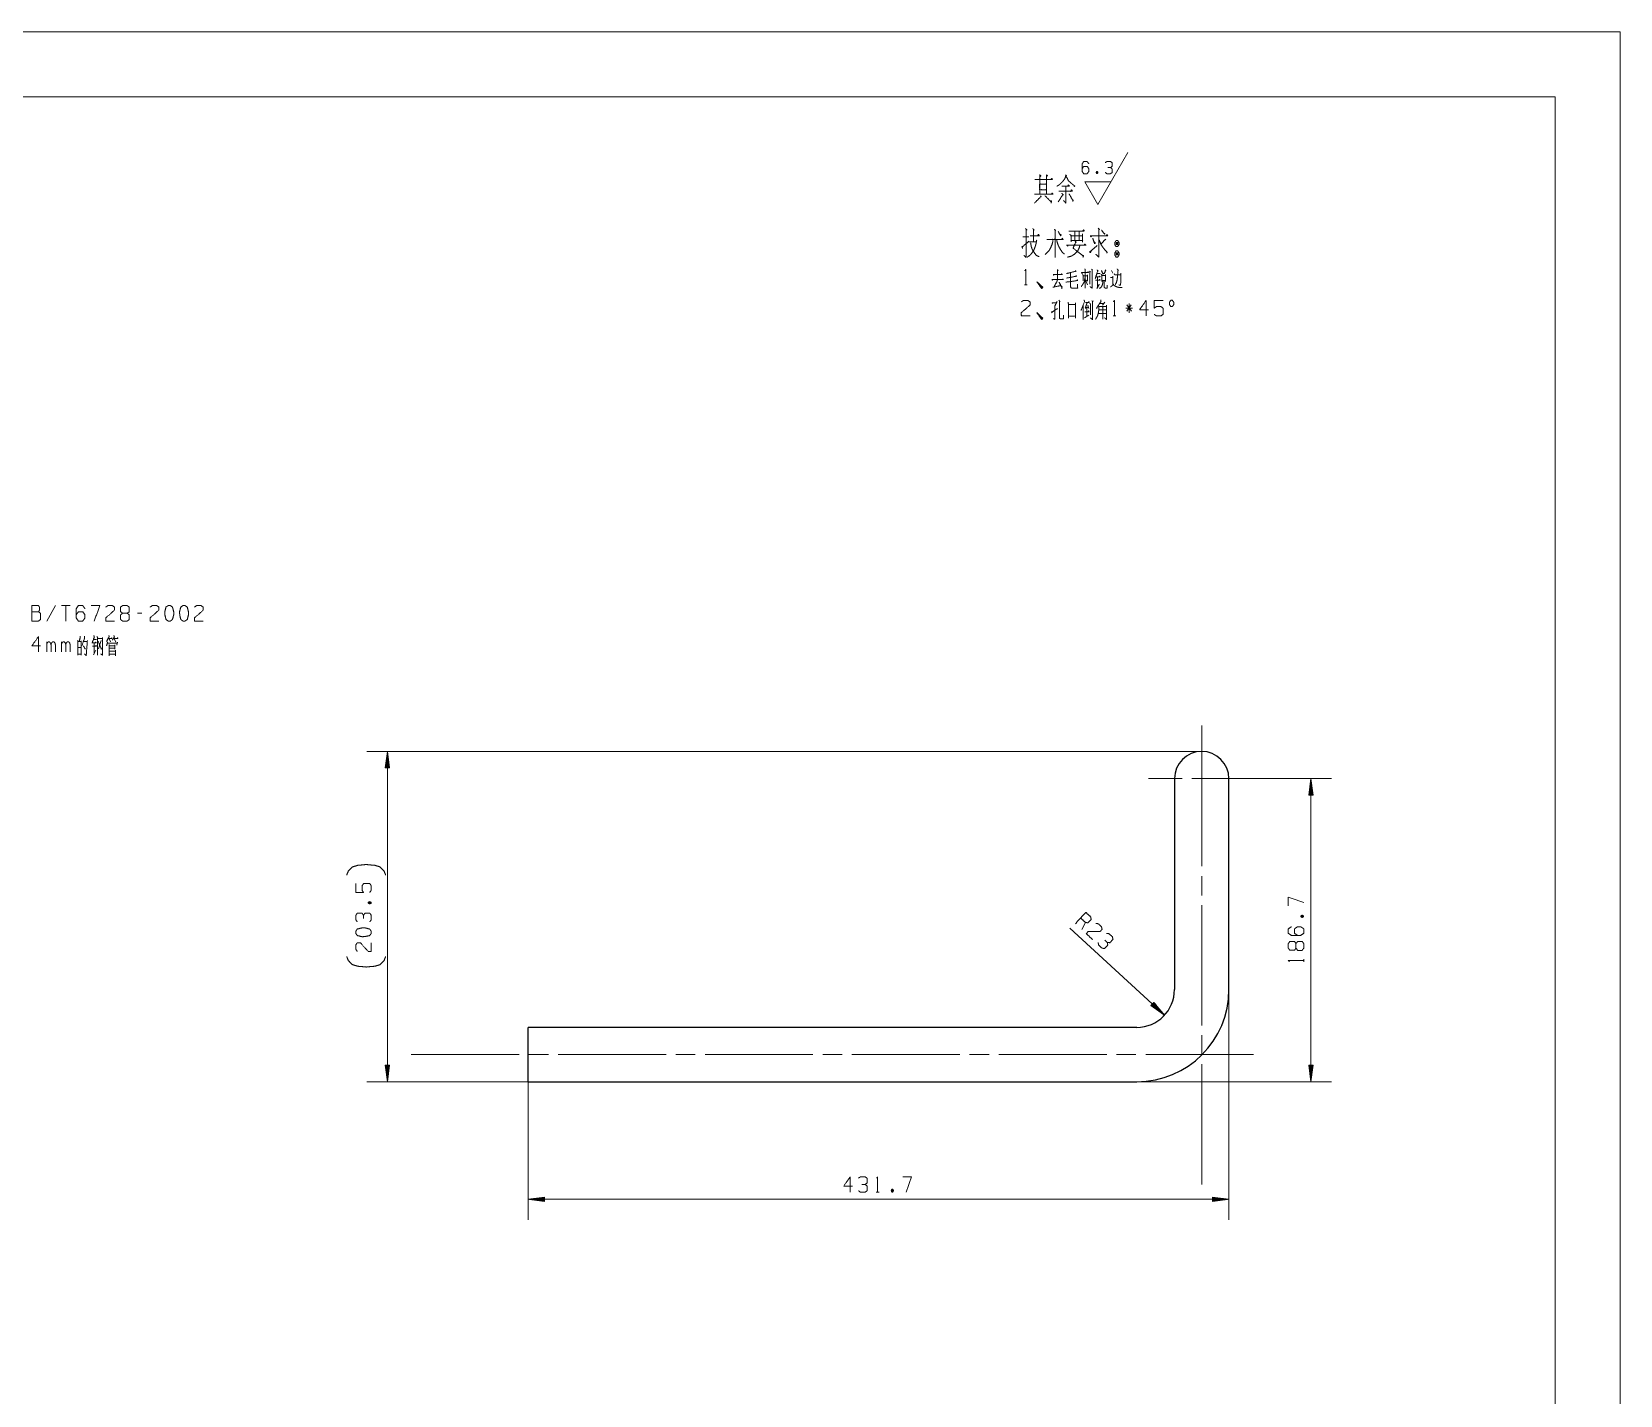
# Model space of a CAD drawing. Header units: millimetres. Extents: x 0 to 594, y 0 to 420.
# Drawn here: x 349.3 to 594, y 210 to 420 of the extents above; entities that cross this region are included whole.
import ezdxf

# ---------------------------------------------------------------- set-up
doc = ezdxf.new("R2010")
doc.units = ezdxf.units.MM
doc.layers.add('101', color=7, linetype='Continuous', true_color=0xffffff)

msp = doc.modelspace()

# ---------------------------------------------------------------- linework, layer by layer
at = {"layer": '101', "color": 133, "linetype": 'Continuous', "lineweight": 18}
for p, q in [((594, 420), (0, 420)), ((594, 0), (594, 420)), ((584, 410), (25, 410)), ((584, 10), (584, 410))]:
    msp.add_line(p, q, dxfattribs=at)
at = {"layer": '101', "color": 43, "linetype": 'Continuous', "lineweight": 18}
for p, q in [((513.54, 393.41), (518.16, 401.41)), ((511.52, 396.91), (515.56, 396.91)), ((513.54, 393.41), (511.52, 396.91)), ((513.36, 398.5), (513.49, 398.16))]:
    msp.add_line(p, q, dxfattribs=at)
at = {"layer": '101', "color": 72, "linetype": 'Continuous', "lineweight": 18}
for p, q in [((502.01, 388.44), (502.91, 388.44)), ((502.91, 387.66), (504.05, 387.66)), ((511.29, 382.41), (511.96, 382.43)), ((511.65, 381.78), (511.96, 381.01)), ((512.25, 383.11), (512.39, 382.96)), ((512.3, 383.01), (512.3, 381.13)), ((512.58, 383.46), (512.73, 383.31)), ((515.48, 382.16), (515.79, 382.16)), ((515.62, 383.23), (515.83, 382.83)), ((502.22, 381.01), (502.65, 381.01)), ((511.29, 377.84), (511.29, 375.67)), ((511.86, 377.47), (511.86, 376.19)), ((511.98, 377.89), (512.16, 377.39)), ((512.62, 378.57), (512.87, 378.49)), ((513.73, 377.17), (514.82, 377.17)), ((513.83, 378.14), (514.52, 378.14)), ((514.61, 378.34), (514.28, 377.87)), ((518.87, 377.44), (517.86, 377.44)), ((518.69, 377.92), (518.03, 376.97)), ((518.03, 377.92), (518.71, 376.97)), ((518.35, 376.72), (518.35, 378.14)), ((511.49, 375.94), (512.14, 376.37)), ((513.69, 376.62), (514.81, 376.62)), ((515.88, 376.24), (516.31, 376.24)), ((352.99, 331.62), (351.64, 329.24)), ((355.26, 331.62), (353.92, 331.62)), ((354.59, 331.62), (354.59, 329.24)), ((366.31, 330.44), (365.64, 330.44)), ((351.64, 324.48), (351.64, 326.05)), ((353.92, 324.48), (353.92, 326.05)), ((356.48, 326.08), (356.96, 326.08)), ((356.97, 326.2), (356.97, 323.98)), ((357.33, 326.1), (357.87, 326.1)), ((358.88, 326.38), (359.3, 326.38)), ((358.97, 325.88), (358.97, 324.13)), ((360.05, 326.23), (359.64, 324.95)), ((361, 325.83), (362.53, 325.83)), ((361.26, 326.48), (361.46, 326.03)), ((361.26, 325.63), (361.26, 323.9)), ((361.3, 325.43), (362.16, 325.43)), ((362.11, 326.43), (362.27, 326)), ((362.16, 325.6), (362.16, 324.93)), ((362.57, 326), (362.45, 325.53)), ((356.46, 325.18), (356.96, 325.18)), ((356.48, 324.13), (356.96, 324.13)), ((358.83, 324.03), (359.23, 324.73)), ((361.26, 324.13), (362.18, 324.13)), ((361.28, 325.05), (362.16, 325.05)), ((361.28, 324.6), (362.18, 324.6)), ((362.22, 324.78), (362.22, 323.88)), ((401.18, 285.77), (401.61, 285.93)), ((544.81, 283.68), (545.23, 283.84)), ((511.07, 281.71), (511.63, 282.82)), ((545.26, 276.73), (545.26, 277.15)), ((479.41, 241.27), (479.84, 241.27)), ((481.81, 241.72), (481.97, 241.29))]:
    msp.add_line(p, q, dxfattribs=at)
at = {"layer": '101', "color": 151, "linetype": 'Continuous', "lineweight": 18}
for p, q in [((529.54, 307.97), (529.54, 313.15)), ((529.54, 309.97), (529.54, 291.47)), ((529.54, 303.47), (529.54, 306.47)), ((526.54, 304.97), (521.35, 304.97)), ((528.04, 304.97), (531.04, 304.97)), ((532.54, 304.97), (537.72, 304.97)), ((529.54, 301.97), (529.54, 296.78)), ((529.54, 289.97), (529.54, 286.97)), ((529.54, 265.47), (529.54, 262.47)), ((424.41, 262.47), (407.79, 262.47)), ((428.91, 262.47), (425.91, 262.47)), ((447.04, 262.47), (430.41, 262.47)), ((451.54, 262.47), (448.54, 262.47)), ((469.66, 262.47), (453.04, 262.47)), ((474.16, 262.47), (471.16, 262.47)), ((492.29, 262.47), (475.66, 262.47)), ((496.79, 262.47), (493.79, 262.47)), ((514.91, 262.47), (498.29, 262.47)), ((519.41, 262.47), (516.41, 262.47)), ((537.54, 262.47), (520.91, 262.47)), ((529.54, 260.97), (529.54, 242.47))]:
    msp.add_line(p, q, dxfattribs=at)
at = {"layer": '101', "color": 22, "linetype": 'Continuous', "lineweight": 18}
for p, q in [((529.54, 309.15), (400.94, 309.15)), ((404.11, 309.15), (403.78, 306.61)), ((404.04, 306.61), (404.04, 308.57)), ((404.09, 306.61), (404.09, 308.96)), ((404.45, 306.61), (404.11, 309.15)), ((404.11, 258.28), (404.11, 309.15)), ((404.14, 306.61), (404.14, 308.96)), ((404.19, 306.61), (404.19, 308.57)), ((403.78, 306.61), (403.78, 306.64)), ((403.78, 306.61), (403.78, 306.64)), ((403.78, 306.61), (404.45, 306.61)), ((403.83, 306.61), (403.83, 307.03)), ((403.89, 306.61), (403.89, 307.42)), ((403.94, 306.61), (403.94, 307.8)), ((403.99, 306.61), (403.99, 308.19)), ((404.24, 306.61), (404.24, 308.19)), ((404.29, 306.61), (404.29, 307.8)), ((404.34, 306.61), (404.34, 307.42)), ((404.39, 306.61), (404.39, 307.03)), ((404.44, 306.61), (404.44, 306.64)), ((404.44, 306.61), (404.44, 306.64)), ((529.54, 304.97), (549.53, 304.97)), ((546.35, 304.97), (546.02, 302.43)), ((546.17, 302.43), (546.17, 303.61)), ((546.22, 302.43), (546.22, 304)), ((546.27, 302.43), (546.27, 304.39)), ((546.33, 302.43), (546.33, 304.77)), ((546.35, 304.97), (546.35, 258.28)), ((546.68, 302.43), (546.35, 304.97)), ((546.38, 302.43), (546.38, 304.77)), ((546.43, 302.43), (546.43, 304.39)), ((546.48, 302.43), (546.48, 304)), ((546.53, 302.43), (546.53, 303.61)), ((546.02, 302.43), (546.02, 302.46)), ((546.02, 302.43), (546.02, 302.46)), ((546.02, 302.43), (546.68, 302.43)), ((546.07, 302.43), (546.07, 302.84)), ((546.12, 302.43), (546.12, 303.23)), ((546.58, 302.43), (546.58, 303.23)), ((546.63, 302.43), (546.63, 302.84)), ((546.68, 302.43), (546.68, 302.46)), ((546.68, 302.43), (546.68, 302.46)), ((523.82, 268.54), (509.21, 281.93)), ((533.72, 272.47), (533.72, 237)), ((522.18, 270.5), (521.72, 270.01)), ((521.72, 270.01), (523.82, 268.54)), ((521.73, 270.01), (521.75, 269.99)), ((521.73, 270.01), (521.75, 269.99)), ((521.76, 270.05), (522.07, 269.77)), ((521.79, 270.09), (522.39, 269.54)), ((521.83, 270.12), (522.71, 269.32)), ((521.86, 270.16), (523.02, 269.1)), ((521.9, 270.2), (523.34, 268.87)), ((521.93, 270.24), (523.66, 268.65)), ((521.97, 270.27), (523.7, 268.69)), ((522, 270.31), (523.45, 268.98)), ((522.04, 270.35), (523.2, 269.28)), ((522.07, 270.38), (522.95, 269.58)), ((522.1, 270.42), (522.7, 269.88)), ((522.14, 270.46), (522.45, 270.18)), ((522.17, 270.5), (522.2, 270.48)), ((522.17, 270.5), (522.2, 270.48)), ((523.82, 268.54), (522.18, 270.5)), ((425.79, 262.47), (425.79, 237)), ((403.78, 260.82), (403.78, 260.79)), ((404.45, 260.82), (403.78, 260.82)), ((403.78, 260.82), (403.78, 260.79)), ((403.78, 260.82), (404.11, 258.28)), ((403.83, 260.82), (403.83, 260.4)), ((403.89, 260.82), (403.89, 260.01)), ((403.94, 260.82), (403.94, 259.63)), ((403.99, 260.82), (403.99, 259.24)), ((404.04, 260.82), (404.04, 258.86)), ((404.09, 260.82), (404.09, 258.47)), ((404.11, 258.28), (404.45, 260.82)), ((404.14, 260.82), (404.14, 258.47)), ((404.19, 260.82), (404.19, 258.86)), ((404.24, 260.82), (404.24, 259.24)), ((404.29, 260.82), (404.29, 259.63)), ((404.34, 260.82), (404.34, 260.01)), ((404.39, 260.82), (404.39, 260.4)), ((404.44, 260.82), (404.44, 260.79)), ((404.44, 260.82), (404.44, 260.79)), ((546.02, 260.82), (546.02, 260.79)), ((546.02, 260.82), (546.02, 260.79)), ((546.68, 260.82), (546.02, 260.82)), ((546.02, 260.82), (546.35, 258.28)), ((546.07, 260.82), (546.07, 260.4)), ((546.12, 260.82), (546.12, 260.01)), ((546.17, 260.82), (546.17, 259.63)), ((546.22, 260.82), (546.22, 259.24)), ((546.27, 260.82), (546.27, 258.86)), ((546.33, 260.82), (546.33, 258.47)), ((546.35, 258.28), (546.68, 260.82)), ((546.38, 260.82), (546.38, 258.47)), ((546.43, 260.82), (546.43, 258.86)), ((546.48, 260.82), (546.48, 259.24)), ((546.53, 260.82), (546.53, 259.63)), ((546.58, 260.82), (546.58, 260.01)), ((546.63, 260.82), (546.63, 260.4)), ((546.68, 260.82), (546.68, 260.79)), ((546.68, 260.82), (546.68, 260.79)), ((425.79, 258.28), (400.94, 258.28)), ((519.54, 258.28), (549.53, 258.28)), ((428.33, 240.51), (425.79, 240.18)), ((425.79, 240.18), (428.33, 239.84)), ((533.72, 240.18), (425.79, 240.18)), ((428.33, 240.2), (425.98, 240.2)), ((428.33, 240.15), (425.98, 240.15)), ((428.33, 240.25), (426.37, 240.25)), ((428.33, 240.1), (426.37, 240.1)), ((428.33, 240.3), (426.75, 240.3)), ((428.33, 240.05), (426.75, 240.05)), ((428.33, 240.35), (427.14, 240.35)), ((428.33, 240), (427.14, 240)), ((428.33, 240.4), (427.52, 240.4)), ((428.33, 239.95), (427.52, 239.95)), ((428.33, 240.45), (427.91, 240.45)), ((428.33, 239.9), (427.91, 239.9)), ((428.33, 240.51), (428.3, 240.51)), ((428.33, 240.51), (428.3, 240.51)), ((428.33, 239.85), (428.3, 239.85)), ((428.33, 239.85), (428.3, 239.85)), ((428.33, 239.84), (428.33, 240.51)), ((531.18, 240.51), (531.22, 240.51)), ((531.18, 240.51), (531.22, 240.51)), ((531.18, 240.51), (531.18, 239.84)), ((533.72, 240.18), (531.18, 240.51)), ((531.18, 240.45), (531.6, 240.45)), ((531.18, 240.4), (531.99, 240.4)), ((531.18, 240.35), (532.37, 240.35)), ((531.18, 240.3), (532.76, 240.3)), ((531.18, 240.25), (533.15, 240.25)), ((531.18, 240.2), (533.53, 240.2)), ((531.18, 239.84), (533.72, 240.18)), ((531.18, 240.15), (533.53, 240.15)), ((531.18, 240.1), (533.15, 240.1)), ((531.18, 240.05), (532.76, 240.05)), ((531.18, 240), (532.37, 240)), ((531.18, 239.95), (531.99, 239.95)), ((531.18, 239.9), (531.6, 239.9)), ((531.18, 239.85), (531.22, 239.85)), ((531.18, 239.85), (531.22, 239.85))]:
    msp.add_line(p, q, dxfattribs=at)
at = {"layer": '101', "color": 151, "linetype": 'Continuous', "lineweight": 25}
for p, q in [((525.35, 279.97), (525.35, 272.47)), ((533.72, 272.47), (533.72, 279.97)), ((519.54, 266.65), (425.79, 266.65)), ((425.79, 258.28), (519.54, 258.28))]:
    msp.add_line(p, q, dxfattribs=at)
for centre, radius, start, end in [((529.54, 304.97), 4.19, 0, 180), ((519.54, 272.47), 14.19, 270, 0), ((519.54, 272.47), 5.81, 270, 0)]:
    msp.add_arc(centre, radius, start, end, dxfattribs=at)
at = {"layer": '101', "color": 43, "linetype": 'Continuous', "lineweight": 18}
for points, knots in [([(511.11, 398.89), (511.36, 399.27), (511.9, 399.27), (512.17, 398.89), (512.17, 398.52), (511.9, 398.14), (511.36, 398.14), (511.11, 398.52), (511.11, 399.64), (511.36, 400.01), (511.9, 400.01), (512.17, 399.64)], [0, 0, 0.076965, 0.169762, 0.248073, 0.312018, 0.39033, 0.483127, 0.560092, 0.751927, 0.828892, 0.921689, 1, 1]), ([(515.49, 399.09), (515.75, 399.27), (515.75, 399.84), (515.49, 400.01), (514.94, 400.01), (514.68, 399.84)], [0, 0, 0.153866, 0.429852, 0.583718, 0.846134, 1, 1]), ([(514.69, 398.32), (514.94, 398.14), (515.49, 398.14), (515.75, 398.32), (515.75, 398.89), (515.49, 399.09), (515.08, 399.09)], [0, 0, 0.124107, 0.343688, 0.472437, 0.703373, 0.836728, 1, 1]), ([(513.36, 398.16), (513.49, 398.16), (513.56, 398.34), (513.49, 398.5), (513.36, 398.5), (513.29, 398.34), (513.36, 398.16), (513.49, 398.5)], [0, 0, 0.093979, 0.236796, 0.365956, 0.459935, 0.589094, 0.731911, 1, 1])]:
    msp.add_open_spline(points, degree=1, knots=knots, dxfattribs=at)
at = {"layer": '101', "color": 72, "linetype": 'Continuous', "lineweight": 18}
for points, knots in [([(504.58, 397.97), (504.77, 397.82), (504.61, 397.67), (504.61, 397.97), (504.61, 394.97), (504.61, 397.26), (503.84, 397.26), (506.57, 397.26), (505.64, 397.26), (505.64, 397.93), (505.64, 394.97), (505.64, 396.55), (504.58, 396.55), (504.58, 395.68), (505.64, 395.68), (505.64, 394.97), (503.79, 394.97), (506.65, 394.97), (506.52, 395.16), (506.38, 394.97)], [0, 0, 0.009717, 0.01862, 0.030836, 0.152988, 0.246129, 0.277435, 0.388625, 0.426409, 0.453894, 0.574519, 0.638649, 0.681831, 0.71695, 0.760132, 0.789143, 0.86471, 0.981299, 0.99065, 1, 1]), ([(505.67, 397.75), (505.8, 397.86), (505.64, 397.97)], [0, 0, 0.471612, 1, 1]), ([(506.33, 397.26), (506.46, 397.45), (506.54, 397.26)], [0, 0, 0.529975, 1, 1]), ([(508.55, 397.97), (508.71, 397.82), (508.63, 397.86), (508.47, 397.41), (508.21, 397.03), (507.89, 396.7), (507.6, 396.43), (507.23, 396.21)], [0, 0, 0.086304, 0.121015, 0.309417, 0.490702, 0.673781, 0.828676, 1, 1]), ([(508, 396.21), (509.19, 396.21), (509, 396.4), (508.87, 396.21)], [0, 0, 0.707426, 0.863845, 1, 1]), ([(508.61, 397.75), (508.82, 397.45), (509, 397.07), (509.37, 396.73), (509.82, 396.36), (509.96, 396.25), (509.98, 396.25), (509.88, 396.1)], [0, 0, 0.162719, 0.348034, 0.570224, 0.829901, 0.906909, 0.918646, 1, 1]), ([(504.71, 394.75), (504.82, 394.56), (504.79, 394.63), (503.79, 393.62)], [0, 0, 0.125009, 0.171163, 1, 1]), ([(505.4, 394.75), (506.38, 393.77), (506.38, 393.96), (506.33, 393.62)], [0, 0, 0.723277, 0.821339, 1, 1]), ([(508, 395.12), (508.23, 394.86), (508.18, 394.97), (507.44, 393.81)], [0, 0, 0.190877, 0.257798, 1, 1]), ([(507.52, 395.46), (509.61, 395.46), (509.48, 395.68), (509.35, 395.38)], [0, 0, 0.780465, 0.877785, 1, 1]), ([(508.61, 396.21), (508.61, 393.62), (508.23, 394.03)], [0, 0, 0.823414, 1, 1]), ([(509.11, 395.05), (509.72, 393.96), (509.75, 394.11), (509.69, 393.88)], [0, 0, 0.764789, 0.858217, 1, 1]), ([(502.41, 389.68), (502.62, 389.46), (502.51, 389.61), (502.51, 385.26), (502.14, 385.56)], [0, 0, 0.05812, 0.092646, 0.910288, 1, 1]), ([(503.52, 389.68), (503.76, 389.46), (503.63, 389.53), (503.63, 387.69)], [0, 0, 0.141499, 0.207203, 1, 1]), ([(506.83, 389.53), (507.07, 389.42), (506.96, 389.46), (506.96, 385.22), (506.96, 388.03), (505.69, 388.03), (508.18, 388.03), (508.05, 388.22), (508, 388.03)], [0, 0, 0.022711, 0.032395, 0.397208, 0.639338, 0.748899, 0.963453, 0.983222, 1, 1]), ([(507.44, 389.23), (507.81, 388.59), (507.89, 388.74), (507.71, 388.82)], [0, 0, 0.666004, 0.819284, 1, 1]), ([(509.08, 389.31), (511.49, 389.31), (511.36, 389.49), (511.2, 389.31)], [0, 0, 0.835348, 0.914856, 1, 1]), ([(509.21, 388.82), (509.42, 388.63), (509.42, 387.66), (509.42, 387.84), (511.2, 387.84), (511.2, 387.58), (511.2, 388.89), (511.2, 388.59), (509.34, 388.59), (510.01, 388.59), (510.01, 389.27), (510.01, 387.84), (510.67, 387.84), (510.67, 389.23)], [0, 0, 0.024058, 0.106927, 0.122865, 0.273839, 0.29615, 0.407701, 0.433196, 0.590929, 0.647263, 0.70463, 0.825742, 0.882076, 1, 1]), ([(513.58, 389.76), (513.79, 389.49), (513.71, 389.64), (513.71, 385.29), (513.21, 385.74)], [0, 0, 0.060996, 0.091681, 0.877914, 1, 1]), ([(514.11, 389.46), (514.59, 388.82), (514.61, 388.93), (514.4, 388.97)], [0, 0, 0.706427, 0.808947, 1, 1]), ([(501.85, 386.98), (501.93, 386.64), (501.88, 386.83), (502.91, 387.73)], [0, 0, 0.181315, 0.283216, 1, 1]), ([(504.13, 387.92), (504.03, 387.39), (503.92, 386.98), (503.79, 386.64), (503.63, 386.27), (503.36, 385.89), (503.1, 385.59), (502.67, 385.29)], [0, 0, 0.17218, 0.309101, 0.425674, 0.556622, 0.704271, 0.83297, 1, 1]), ([(503.12, 388.56), (504.53, 388.56), (504.4, 388.82), (504.26, 388.59)], [0, 0, 0.716792, 0.866788, 1, 1]), ([(503.18, 387.51), (503.23, 387.24), (503.28, 386.94), (503.39, 386.61), (503.55, 386.27), (504.05, 385.56), (504.48, 385.37)], [0, 0, 0.101599, 0.217192, 0.351417, 0.492983, 0.824043, 1, 1]), ([(506.64, 387.84), (506.51, 387.32), (506.27, 386.72), (506.01, 386.27), (505.43, 385.71)], [0, 0, 0.214883, 0.471147, 0.678421, 1, 1]), ([(507.2, 387.88), (507.31, 387.47), (507.52, 386.94), (507.79, 386.46), (508.08, 386.01), (508.39, 385.78)], [0, 0, 0.172227, 0.401191, 0.625585, 0.84242, 1, 1]), ([(509, 387.13), (508.87, 386.98), (508.73, 387.13), (511.7, 387.13), (511.54, 387.32), (511.41, 387.06)], [0, 0, 0.051194, 0.102396, 0.861887, 0.924783, 1, 1]), ([(510.75, 387.02), (510.67, 386.72), (510.43, 386.23), (509.93, 385.74), (509.45, 385.44), (508.87, 385.29)], [0, 0, 0.114106, 0.313646, 0.571361, 0.778588, 1, 1]), ([(510.06, 387.73), (510.25, 387.58), (510.17, 387.66), (509.72, 386.68), (511.31, 385.44), (511.36, 385.56), (511.25, 385.26)], [0, 0, 0.061503, 0.089678, 0.366507, 0.885929, 0.917991, 1, 1]), ([(512.55, 386.31), (512.41, 385.97), (512.28, 386.08), (513.42, 387.06)], [0, 0, 0.17803, 0.263407, 1, 1]), ([(512.6, 388.56), (512.47, 388.41), (512.39, 388.59), (515.04, 388.59), (514.96, 388.78), (514.85, 388.59)], [0, 0, 0.057629, 0.116259, 0.879383, 0.938002, 1, 1]), ([(512.76, 388.22), (513.02, 387.36), (513.16, 387.47), (512.97, 387.66)], [0, 0, 0.673396, 0.803131, 1, 1]), ([(514.75, 388.07), (514.03, 387.32), (513.77, 387.88), (514.03, 387.24), (514.27, 386.87), (514.53, 386.53), (514.99, 386.01), (515.04, 386.01), (514.85, 385.93)], [0, 0, 0.248755, 0.397956, 0.563611, 0.670255, 0.773238, 0.939254, 0.951971, 1, 1]), ([(516.6, 387.84), (516.36, 387.84), (516.15, 387.54), (516.15, 387.21), (516.36, 386.91), (516.6, 386.91), (516.81, 387.21), (516.81, 387.54), (516.6, 387.84)], [0, 0, 0.091012, 0.231143, 0.359873, 0.499991, 0.591003, 0.731131, 0.85986, 1, 1]), ([(516.36, 387.21), (516.6, 387.21), (516.36, 387.54), (516.36, 387.21)], [0, 0, 0.24116, 0.6589, 1, 1]), ([(516.6, 387.21), (516.6, 387.54), (516.36, 387.54)], [0, 0, 0.585821, 1, 1]), ([(516.81, 385.93), (516.6, 386.27), (516.36, 386.27), (516.15, 385.93), (516.15, 385.63), (516.36, 385.29), (516.6, 385.29), (516.81, 385.63), (516.81, 385.93)], [0, 0, 0.149207, 0.238522, 0.387721, 0.5, 0.649199, 0.738514, 0.887721, 1, 1]), ([(516.36, 385.93), (516.36, 385.63), (516.6, 385.63)], [0, 0, 0.556954, 1, 1]), ([(516.6, 385.93), (516.36, 385.93), (516.6, 385.63), (516.6, 385.93)], [0, 0, 0.258837, 0.674615, 1, 1]), ([(502.29, 383.18), (502.43, 383.38), (502.43, 381.01)], [0, 0, 0.093497, 1, 1]), ([(507.31, 383.41), (507.43, 383.23), (507.34, 383.31), (507.34, 381.83), (506.48, 381.83), (508.23, 381.83), (508.14, 381.93), (508.03, 381.81)], [0, 0, 0.045417, 0.069976, 0.38257, 0.566123, 0.936972, 0.965258, 1, 1]), ([(506.6, 381.81), (506.53, 381.73), (506.48, 381.83)], [0, 0, 0.476558, 1, 1]), ([(507.31, 381.68), (506.76, 380.66), (506.6, 380.66), (507.85, 380.91), (507.57, 381.43), (508.01, 380.61), (508.03, 380.76), (508, 380.43)], [0, 0, 0.252054, 0.286553, 0.564052, 0.693372, 0.896335, 0.929097, 1, 1]), ([(506.83, 382.61), (506.74, 382.51), (506.69, 382.61), (508.07, 382.61), (507.98, 382.73), (507.91, 382.61)], [0, 0, 0.069441, 0.128327, 0.845618, 0.925277, 1, 1]), ([(508.61, 381.43), (510.45, 381.68), (510.38, 381.81), (510.27, 381.68)], [0, 0, 0.857786, 0.924202, 1, 1]), ([(510.1, 383.23), (510.18, 383.06), (510.13, 383.11), (508.7, 382.76), (509.35, 382.91), (509.35, 380.71), (509.39, 380.56), (509.48, 380.53), (510.43, 380.53), (510.43, 381.11)], [0, 0, 0.030682, 0.042089, 0.27277, 0.377786, 0.722121, 0.746239, 0.760616, 0.910001, 1, 1]), ([(508.72, 382.06), (510.29, 382.36), (510.18, 382.43), (510.06, 382.31)], [0, 0, 0.839672, 0.907789, 1, 1]), ([(511.58, 382.18), (511.51, 381.81), (511.47, 381.58), (511.4, 381.38), (511.22, 381.08), (511.13, 380.96), (510.99, 380.78)], [0, 0, 0.246552, 0.393717, 0.530748, 0.755727, 0.85463, 1, 1]), ([(511.17, 382.88), (511.12, 382.76), (511.03, 382.91), (512.11, 382.91), (512.04, 383.06), (511.98, 382.91)], [0, 0, 0.079277, 0.180927, 0.810334, 0.907129, 1, 1]), ([(511.17, 382.63), (511.28, 382.48), (511.28, 381.66)], [0, 0, 0.182103, 1, 1]), ([(511.54, 383.48), (511.61, 383.36), (511.61, 380.51)], [0, 0, 0.047963, 1, 1]), ([(511.96, 382.56), (511.96, 381.58), (511.81, 381.73)], [0, 0, 0.816816, 1, 1]), ([(512.65, 383.36), (512.65, 380.51), (512.34, 380.76)], [0, 0, 0.875671, 1, 1]), ([(513.45, 383.31), (513.59, 383.13), (513.52, 383.21), (513.15, 382.01), (513.39, 382.76), (513.92, 382.76)], [0, 0, 0.077475, 0.112981, 0.545492, 0.817423, 1, 1]), ([(513.18, 381.73), (513.92, 381.73), (513.82, 381.83), (513.73, 381.71)], [0, 0, 0.71297, 0.852957, 1, 1]), ([(513.27, 382.26), (513.91, 382.26), (513.82, 382.38), (513.75, 382.26)], [0, 0, 0.681972, 0.846046, 1, 1]), ([(513.5, 382.23), (513.5, 380.71), (513.41, 380.48), (513.76, 381.11)], [0, 0, 0.61374, 0.71102, 1, 1]), ([(514.06, 382.66), (514.15, 382.51), (514.15, 381.56), (514.15, 381.68), (514.74, 381.68), (514.74, 381.56), (514.74, 382.61), (514.74, 382.48), (514.14, 382.48)], [0, 0, 0.046642, 0.301105, 0.334581, 0.49082, 0.524296, 0.805546, 0.839021, 1, 1]), ([(514.1, 383.23), (514.33, 382.66), (514.38, 382.73), (514.24, 382.91)], [0, 0, 0.661511, 0.759645, 1, 1]), ([(514.68, 383.33), (514.77, 383.18), (514.74, 383.26), (514.52, 382.73)], [0, 0, 0.211476, 0.312185, 1, 1]), ([(515.86, 382.38), (515.86, 381.13), (515.85, 380.98), (515.7, 380.86), (515.51, 380.71)], [0, 0, 0.681079, 0.763363, 0.866209, 1, 1]), ([(516.06, 382.73), (516.16, 382.56), (517.08, 382.56)], [0, 0, 0.182091, 1, 1]), ([(516.52, 383.48), (516.66, 383.33), (516.62, 382.98), (516.59, 382.51), (516.52, 381.83), (516.38, 381.33), (516.22, 381.06)], [0, 0, 0.080825, 0.218764, 0.405542, 0.671665, 0.875423, 1, 1]), ([(517.1, 382.83), (517.05, 380.96), (516.78, 381.01)], [0, 0, 0.874254, 1, 1]), ([(504.3, 381.28), (504.91, 380.66), (504.76, 380.66), (504.16, 381.51), (504.91, 380.43), (505.06, 380.66), (504.16, 381.51)], [0, 0, 0.178022, 0.207052, 0.420789, 0.689027, 0.745609, 1, 1]), ([(514.31, 381.61), (514.31, 381.33), (514.24, 381.06), (514.14, 380.78), (514.01, 380.61), (513.78, 380.48)], [0, 0, 0.206837, 0.420399, 0.642091, 0.803271, 1, 1]), ([(514.51, 381.61), (514.51, 380.66), (514.58, 380.56), (514.72, 380.51), (514.98, 380.51), (514.98, 380.98)], [0, 0, 0.484053, 0.546455, 0.622873, 0.757963, 1, 1]), ([(515.92, 381.11), (516.04, 380.91), (516.22, 380.83), (516.41, 380.73), (516.59, 380.66), (516.78, 380.63), (517.03, 380.61), (517.28, 380.61)], [0, 0, 0.153719, 0.279202, 0.422104, 0.547587, 0.675712, 0.838281, 1, 1]), ([(501.76, 378.39), (502.08, 378.62), (502.77, 378.62), (503.11, 378.39), (503.11, 377.92), (501.75, 376.72), (501.76, 376.24), (503.11, 376.24)], [0, 0, 0.069696, 0.192981, 0.265278, 0.350232, 0.674739, 0.759753, 1, 1]), ([(506.37, 376.89), (506.51, 376.69), (506.44, 376.79), (507.31, 377.37)], [0, 0, 0.174086, 0.261129, 1, 1]), ([(506.62, 378.29), (506.58, 378.19), (506.49, 378.24), (507.24, 378.24)], [0, 0, 0.11166, 0.218538, 1, 1]), ([(507.27, 378.47), (506.93, 377.77), (506.93, 375.72), (506.69, 375.84)], [0, 0, 0.250156, 0.910684, 1, 1]), ([(507.55, 378.64), (507.73, 378.44), (507.64, 378.49), (507.64, 375.97), (507.66, 375.84), (507.82, 375.77), (508.23, 375.77), (508.23, 376.34)], [0, 0, 0.06389, 0.088191, 0.692681, 0.722907, 0.765011, 0.86234, 1, 1]), ([(508.95, 378.34), (509.02, 378.02), (509.02, 375.89), (509.02, 376.22), (510.11, 376.22), (510.11, 375.89), (510.11, 378.24), (510.11, 377.99), (509.03, 377.99)], [0, 0, 0.042203, 0.311815, 0.353048, 0.492084, 0.533317, 0.83148, 0.863203, 1, 1]), ([(510.96, 377.07), (511.51, 378.49), (511.42, 378.64), (511.4, 378.67)], [0, 0, 0.881769, 0.982319, 1, 1]), ([(511.54, 376.89), (512.21, 376.89), (512.11, 377.04), (512.04, 376.89)], [0, 0, 0.657733, 0.83763, 1, 1]), ([(511.88, 378.24), (511.61, 377.42), (512.07, 377.62)], [0, 0, 0.633567, 1, 1]), ([(511.63, 378.29), (512.23, 378.29), (512.16, 378.42), (512.07, 378.29)], [0, 0, 0.669446, 0.829439, 1, 1]), ([(512.3, 378.19), (512.41, 378.09), (512.41, 376.42)], [0, 0, 0.080054, 1, 1]), ([(512.74, 378.49), (512.74, 375.64), (512.41, 375.94)], [0, 0, 0.863548, 1, 1]), ([(513.55, 377.84), (513.68, 377.67), (513.68, 377.17), (513.66, 376.94), (513.64, 376.79), (513.59, 376.57), (513.52, 376.34), (513.43, 376.12), (513.34, 375.97), (513.2, 375.74)], [0, 0, 0.095695, 0.318936, 0.419717, 0.48715, 0.590371, 0.695672, 0.803609, 0.881342, 1, 1]), ([(513.98, 378.69), (514.03, 378.49), (513.32, 377.37)], [0, 0, 0.134745, 1, 1]), ([(513.69, 377.67), (514.86, 377.67), (514.86, 377.87), (514.86, 375.67), (514.58, 375.94)], [0, 0, 0.294503, 0.344998, 0.900418, 1, 1]), ([(514.22, 377.64), (514.31, 377.67), (514.31, 375.74)], [0, 0, 0.045545, 1, 1]), ([(515.95, 378.42), (516.09, 378.62), (516.09, 376.24)], [0, 0, 0.093489, 1, 1]), ([(521.32, 377.19), (519.98, 377.19), (520.98, 378.62), (520.98, 376.24)], [0, 0, 0.245867, 0.565296, 1, 1]), ([(522.23, 376.47), (522.57, 376.24), (523.26, 376.24), (523.59, 376.47), (523.59, 377.42), (523.26, 377.67), (522.57, 377.67), (522.23, 377.44), (522.23, 378.62), (523.59, 378.62)], [0, 0, 0.062225, 0.168339, 0.230569, 0.376816, 0.441268, 0.547383, 0.609608, 0.790488, 1, 1]), ([(524.79, 377.67), (525.02, 377.67), (525.24, 377.99), (525.24, 378.32), (525.02, 378.64), (524.79, 378.64), (524.56, 378.32), (524.56, 377.99), (524.79, 377.67)], [0, 0, 0.08568, 0.230391, 0.351588, 0.4963, 0.581979, 0.730391, 0.851588, 1, 1]), ([(504.3, 376.52), (504.91, 375.89), (504.76, 375.89), (504.16, 376.74), (504.91, 375.67), (505.06, 375.89), (504.16, 376.74)], [0, 0, 0.178022, 0.207052, 0.420789, 0.689027, 0.745609, 1, 1])]:
    msp.add_open_spline(points, degree=1, knots=knots, dxfattribs=at)
for points in [[(349.37, 330.67), (349.37, 331.62)], [(349.37, 331.62), (350.37, 331.62)], [(350.37, 330.67), (349.37, 330.67)], [(349.37, 330.67), (349.37, 329.24)], [(350.37, 331.62), (350.53, 331.39)], [(350.53, 330.92), (350.37, 330.67)], [(350.69, 330.44), (350.37, 330.67)], [(350.53, 331.39), (350.53, 330.92)], [(350.69, 329.47), (350.69, 330.44)], [(356.2, 331.14), (356.51, 331.62)], [(356.2, 329.72), (356.2, 331.14)], [(356.2, 330.19), (356.51, 330.67)], [(356.51, 331.62), (357.2, 331.62)], [(356.51, 330.67), (357.2, 330.67)], [(357.2, 331.62), (357.54, 331.14)], [(357.2, 330.67), (357.54, 330.19)], [(359.82, 331.62), (358.47, 331.62)], [(358.97, 329.24), (359.82, 331.62)], [(362.09, 330.92), (360.73, 329.72)], [(360.75, 331.39), (361.07, 331.62)], [(361.07, 331.62), (361.76, 331.62)], [(361.76, 331.62), (362.09, 331.39)], [(362.09, 331.39), (362.09, 330.92)], [(363.34, 330.44), (363.01, 330.19)], [(363.03, 331.39), (363.34, 331.62)], [(363.03, 330.67), (363.03, 331.39)], [(363.34, 330.44), (363.03, 330.67)], [(363.34, 331.62), (364.03, 331.62)], [(364.03, 330.44), (363.34, 330.44)], [(364.03, 331.62), (364.37, 331.39)], [(364.37, 330.67), (364.03, 330.44)], [(364.37, 330.19), (364.03, 330.44)], [(364.37, 331.39), (364.37, 330.67)], [(368.92, 330.92), (367.56, 329.72)], [(367.58, 331.39), (367.9, 331.62)], [(367.9, 331.62), (368.59, 331.62)], [(368.59, 331.62), (368.92, 331.39)], [(368.92, 331.39), (368.92, 330.92)], [(370.01, 331.39), (369.84, 330.67)], [(369.84, 330.67), (369.85, 330.19)], [(370.35, 331.62), (370.01, 331.39)], [(370.69, 331.62), (370.35, 331.62)], [(371.02, 331.39), (370.69, 331.62)], [(371.2, 330.67), (371.02, 331.39)], [(371.2, 330.19), (371.2, 330.67)], [(372.29, 331.39), (372.11, 330.67)], [(372.11, 330.67), (372.13, 330.19)], [(372.63, 331.62), (372.29, 331.39)], [(372.96, 331.62), (372.63, 331.62)], [(373.3, 331.39), (372.96, 331.62)], [(373.47, 330.67), (373.3, 331.39)], [(373.47, 330.19), (373.47, 330.67)], [(375.75, 330.92), (374.39, 329.72)], [(374.41, 331.39), (374.73, 331.62)], [(374.73, 331.62), (375.41, 331.62)], [(375.41, 331.62), (375.75, 331.39)], [(375.75, 331.39), (375.75, 330.92)], [(349.37, 329.24), (350.36, 329.24)], [(350.36, 329.24), (350.69, 329.47)], [(356.51, 329.24), (356.2, 329.72)], [(357.2, 329.24), (356.51, 329.24)], [(357.54, 329.72), (357.2, 329.24)], [(357.54, 330.19), (357.54, 329.72)], [(360.73, 329.72), (360.75, 329.24)], [(360.75, 329.24), (362.09, 329.24)], [(363.01, 330.19), (363.01, 329.49)], [(363.01, 329.49), (363.34, 329.24)], [(363.34, 329.24), (364.03, 329.24)], [(364.03, 329.24), (364.37, 329.47)], [(364.37, 329.47), (364.37, 330.19)], [(367.56, 329.72), (367.58, 329.24)], [(367.58, 329.24), (368.92, 329.24)], [(369.85, 330.19), (370.01, 329.49)], [(370.01, 329.49), (370.35, 329.24)], [(370.35, 329.24), (370.69, 329.24)], [(370.69, 329.24), (371.02, 329.49)], [(371.02, 329.49), (371.2, 330.19)], [(372.13, 330.19), (372.29, 329.49)], [(372.29, 329.49), (372.63, 329.24)], [(372.63, 329.24), (372.96, 329.24)], [(372.96, 329.24), (373.3, 329.49)], [(373.3, 329.49), (373.47, 330.19)], [(374.39, 329.72), (374.41, 329.24)], [(374.41, 329.24), (375.75, 329.24)], [(349.37, 325.43), (350.37, 326.85)], [(350.71, 325.43), (349.37, 325.43)], [(350.37, 326.85), (350.37, 324.48)], [(351.64, 325.58), (351.7, 325.85)], [(351.7, 325.85), (351.87, 326.03)], [(351.87, 326.03), (352.07, 326.03)], [(352.07, 326.03), (352.24, 325.85)], [(352.24, 325.85), (352.31, 325.58)], [(352.31, 325.58), (352.37, 325.85)], [(352.31, 325.58), (352.31, 324.48)], [(352.37, 325.85), (352.54, 326.03)], [(352.54, 326.03), (352.76, 326.03)], [(352.76, 326.03), (352.92, 325.85)], [(352.92, 325.85), (352.99, 325.58)], [(352.99, 325.58), (352.99, 324.48)], [(353.92, 325.58), (353.97, 325.85)], [(353.97, 325.85), (354.15, 326.03)], [(354.15, 326.03), (354.34, 326.03)], [(354.34, 326.03), (354.52, 325.85)], [(354.52, 325.85), (354.59, 325.58)], [(354.59, 325.58), (354.64, 325.85)], [(354.59, 325.58), (354.59, 324.48)], [(354.64, 325.85), (354.82, 326.03)], [(354.82, 326.03), (355.03, 326.03)], [(355.03, 326.03), (355.19, 325.85)], [(355.19, 325.85), (355.26, 325.58)], [(355.26, 325.58), (355.26, 324.48)], [(356.39, 326.25), (356.46, 326.08)], [(356.46, 326.08), (356.46, 323.98)], [(356.8, 326.7), (356.62, 326.03)], [(356.78, 326.9), (356.8, 326.7)], [(357.49, 326.58), (357.08, 325.48)], [(357.29, 325.43), (357.56, 324.93)], [(357.47, 326.93), (357.49, 326.58)], [(357.91, 326.25), (357.73, 323.9)], [(358.98, 326.8), (358.63, 325.83)], [(358.75, 325.9), (359.27, 325.9)], [(358.9, 327), (358.98, 326.8)], [(359.18, 326), (359.14, 325.88)], [(359.27, 325.9), (359.18, 326)], [(359.25, 325.48), (359.18, 325.38)], [(359.32, 325.38), (359.25, 325.48)], [(359.39, 326.88), (359.48, 326.7)], [(359.48, 326.7), (359.48, 323.98)], [(359.5, 326.65), (359.5, 326.53)], [(359.5, 326.53), (360.22, 326.53)], [(359.57, 326.13), (360.06, 324.9)], [(360.24, 326.73), (360.24, 323.98)], [(361.28, 326.88), (360.87, 326.08)], [(361.01, 325.95), (360.87, 325.43)], [(360.96, 326.03), (361.01, 325.95)], [(361.1, 326.53), (361.74, 326.53)], [(361.21, 327.03), (361.28, 326.88)], [(361.63, 326.65), (361.58, 326.53)], [(361.74, 326.53), (361.63, 326.65)], [(362.07, 326.8), (361.76, 326.3)], [(361.92, 326.53), (362.59, 326.53)], [(361.99, 327), (362.07, 326.8)], [(362.57, 326.68), (362.46, 326.53)], [(362.59, 326.53), (362.57, 326.68)], [(357.73, 323.9), (357.47, 324.2)], [(357.56, 324.93), (357.57, 325.05)], [(358.68, 325.38), (359.32, 325.38)], [(360.24, 323.98), (359.97, 324.18)], [(360.1, 324.95), (359.99, 325.13)], [(360.06, 324.9), (360.1, 324.95)], [(398.73, 291.37), (398.1, 290.74)], [(399.54, 291.62), (398.73, 291.37)], [(400.29, 291.68), (399.54, 291.62)], [(400.85, 291.74), (400.29, 291.68)], [(401.41, 291.68), (400.85, 291.74)], [(402.16, 291.62), (401.41, 291.68)], [(402.98, 291.37), (402.16, 291.62)], [(403.6, 290.74), (402.98, 291.37)], [(398.1, 290.74), (397.85, 290.12)], [(399.26, 287.45), (399.26, 288.81)], [(400.46, 288.81), (400.21, 288.47)], [(401.41, 288.81), (400.46, 288.81)], [(401.63, 288.47), (401.41, 288.81)], [(403.85, 290.12), (403.6, 290.74)], [(400.43, 287.45), (399.26, 287.45)], [(400.21, 288.47), (400.21, 287.78)], [(400.21, 287.78), (400.43, 287.45)], [(401.41, 287.45), (401.63, 287.78)], [(401.63, 287.78), (401.63, 288.47)], [(545.26, 285.87), (542.88, 286.72)], [(542.88, 286.72), (542.88, 285.37)], [(399.48, 284.26), (399.26, 283.92)], [(399.26, 283.92), (399.26, 283.23)], [(400.21, 284.26), (399.48, 284.26)], [(400.43, 283.92), (400.21, 284.26)], [(400.68, 284.26), (400.43, 283.92)], [(400.43, 283.92), (400.43, 283.41)], [(401.41, 284.26), (400.68, 284.26)], [(401.38, 286.02), (401.18, 285.93)], [(401.18, 285.93), (401.18, 285.77)], [(401.61, 285.77), (401.18, 285.93)], [(401.18, 285.77), (401.38, 285.68)], [(401.61, 285.93), (401.38, 286.02)], [(401.38, 285.68), (401.61, 285.77)], [(401.63, 283.92), (401.41, 284.26)], [(401.61, 285.77), (401.61, 285.93)], [(401.63, 283.23), (401.63, 283.92)], [(510.08, 282.62), (511.68, 284.37)], [(511.68, 284.37), (512.43, 283.69)], [(545.01, 283.93), (544.81, 283.84)], [(544.81, 283.84), (544.81, 283.68)], [(545.23, 283.68), (544.81, 283.84)], [(545.23, 283.84), (545.01, 283.93)], [(545.23, 283.68), (545.23, 283.84)], [(399.26, 283.23), (399.48, 282.9)], [(399.48, 281.8), (399.26, 281.47)], [(399.26, 281.47), (399.26, 281.13)], [(400.21, 281.98), (399.48, 281.8)], [(400.68, 281.98), (400.21, 281.98)], [(401.38, 281.8), (400.68, 281.98)], [(401.63, 281.47), (401.38, 281.8)], [(401.41, 282.91), (401.63, 283.23)], [(401.63, 281.13), (401.63, 281.47)], [(511.63, 282.82), (510.89, 283.5)], [(512.03, 282.76), (511.63, 282.82)], [(512.06, 281.44), (511.76, 281.08)], [(512.52, 283.3), (512.03, 282.76)], [(513.88, 281.41), (512.06, 281.44)], [(512.43, 283.69), (512.52, 283.3)], [(513.21, 282.67), (513.6, 282.62)], [(513.6, 282.62), (514.1, 282.15)], [(514.2, 281.76), (513.88, 281.41)], [(514.1, 282.15), (514.2, 281.76)], [(542.88, 281.83), (543.36, 282.16)], [(542.88, 281.14), (542.88, 281.83)], [(543.83, 281.83), (544.31, 282.16)], [(543.83, 281.14), (543.83, 281.83)], [(544.31, 282.16), (544.78, 282.16)], [(544.78, 282.16), (545.26, 281.83)], [(544.81, 283.68), (545.01, 283.59)], [(545.01, 283.59), (545.23, 283.68)], [(545.26, 281.83), (545.26, 281.14)], [(399.26, 281.13), (399.48, 280.8)], [(399.26, 279.37), (399.48, 279.7)], [(399.26, 278.68), (399.26, 279.37)], [(399.48, 280.8), (400.21, 280.62)], [(399.48, 279.7), (399.96, 279.7)], [(399.96, 279.7), (401.16, 278.34)], [(400.21, 280.62), (400.68, 280.64)], [(400.68, 280.64), (401.38, 280.8)], [(401.38, 280.8), (401.63, 281.13)], [(401.63, 278.36), (401.63, 279.7)], [(511.76, 281.08), (512.75, 280.17)], [(513.59, 279.71), (513.67, 279.33)], [(513.67, 279.33), (514.18, 278.86)], [(514.58, 278.8), (515.07, 279.34)], [(514.99, 279.75), (514.61, 280.09)], [(515.27, 281.08), (514.87, 281.14)], [(515.07, 279.34), (514.99, 279.75)], [(514.99, 279.75), (515.39, 279.69)], [(515.78, 280.61), (515.27, 281.08)], [(515.39, 279.69), (515.88, 280.22)], [(515.88, 280.22), (515.78, 280.61)], [(543.36, 280.82), (542.88, 281.14)], [(542.88, 279.55), (543.11, 279.89)], [(542.88, 278.86), (542.88, 279.55)], [(543.11, 279.89), (543.83, 279.89)], [(544.78, 280.82), (543.36, 280.82)], [(544.31, 280.82), (543.83, 281.14)], [(543.83, 279.89), (544.06, 279.55)], [(544.31, 279.89), (544.06, 279.55)], [(544.06, 279.55), (544.06, 278.86)], [(545.03, 279.89), (544.31, 279.89)], [(545.26, 281.14), (544.78, 280.82)], [(545.26, 279.55), (545.03, 279.89)], [(545.26, 278.86), (545.26, 279.55)], [(398.1, 276.95), (397.85, 277.57)], [(398.73, 276.32), (398.1, 276.95)], [(399.48, 278.36), (399.26, 278.68)], [(401.16, 278.34), (401.63, 278.36)], [(403.6, 276.95), (402.98, 276.32)], [(403.85, 277.57), (403.6, 276.95)], [(514.18, 278.86), (514.58, 278.8)], [(543.11, 278.54), (542.88, 278.86)], [(543.08, 276.8), (542.88, 276.94)], [(542.88, 276.94), (545.26, 276.94)], [(543.83, 278.54), (543.11, 278.54)], [(544.06, 278.86), (543.83, 278.54)], [(544.06, 278.86), (544.31, 278.52)], [(544.31, 278.52), (545.01, 278.52)], [(545.01, 278.52), (545.26, 278.86)], [(399.54, 276.07), (398.73, 276.32)], [(400.29, 276.01), (399.54, 276.07)], [(400.85, 275.95), (400.29, 276.01)], [(401.41, 276.01), (400.85, 275.95)], [(402.16, 276.07), (401.41, 276.01)], [(402.98, 276.32), (402.16, 276.07)], [(474.4, 242.22), (475.41, 243.64)], [(475.74, 242.22), (474.4, 242.22)], [(475.41, 243.64), (475.41, 241.27)], [(476.99, 243.64), (476.66, 243.42)], [(477.68, 243.64), (476.99, 243.64)], [(477.68, 242.47), (477.17, 242.47)], [(478.02, 243.42), (477.68, 243.64)], [(477.68, 242.47), (478.02, 242.69)], [(478.02, 242.22), (477.68, 242.47)], [(478.02, 242.69), (478.02, 243.42)], [(478.02, 241.49), (478.02, 242.22)], [(479.48, 243.44), (479.62, 243.64)], [(479.62, 243.64), (479.62, 241.27)], [(484.85, 243.64), (483.51, 243.64)], [(484, 241.27), (484.85, 243.64)], [(476.68, 241.49), (476.99, 241.27)], [(476.99, 241.27), (477.68, 241.27)], [(477.68, 241.27), (478.02, 241.49)], [(481.81, 241.72), (481.72, 241.52)], [(481.72, 241.52), (481.81, 241.29)], [(481.97, 241.72), (481.81, 241.72)], [(481.81, 241.29), (481.97, 241.72)], [(481.81, 241.29), (481.97, 241.29)], [(482.06, 241.52), (481.97, 241.72)], [(481.97, 241.29), (482.06, 241.52)]]:
    msp.add_open_spline(points, degree=1, dxfattribs=at)
at = {"layer": '101', "color": 151, "linetype": 'Continuous', "lineweight": 25}
for points, knots in [([(525.35, 304.97), (525.35, 304.86), (525.35, 304.01), (525.35, 302.34), (525.35, 299.92), (525.35, 298.44), (525.35, 295.03), (525.35, 291.11), (525.35, 286.81), (525.35, 282.27), (525.35, 279.97)], [0, 0, 0.004266, 0.038174, 0.104836, 0.201983, 0.260991, 0.397365, 0.554261, 0.726337, 0.907732, 1, 1]), ([(533.72, 279.97), (533.72, 284.56), (533.72, 289), (533.72, 293.13), (533.72, 296.81), (533.72, 299.92), (533.72, 302.34), (533.72, 304.01), (533.72, 304.86), (533.72, 304.97)], [0, 0, 0.18375, 0.361242, 0.526432, 0.673696, 0.798017, 0.895164, 0.961826, 0.995734, 1, 1]), ([(425.79, 262.47), (425.79, 264.28), (425.79, 265.74), (425.79, 266.24), (425.79, 266.65)], [0, 0, 0.433886, 0.781833, 0.900969, 1, 1]), ([(425.79, 258.28), (425.79, 258.38), (425.79, 259.19), (425.79, 260.65), (425.79, 262.47)], [0, 0, 0.025071, 0.218168, 0.566116, 1, 1])]:
    msp.add_open_spline(points, degree=1, knots=knots, dxfattribs=at)
at = {"layer": '101', "color": 151, "linetype": 'Continuous', "lineweight": 18}
msp.add_open_spline([(529.54, 285.47), (529.54, 279.97), (529.54, 272.47), (529.54, 266.97)], degree=1, knots=[0, 0, 0.297298, 0.702702, 1, 1], dxfattribs=at)

doc.saveas('drawing.dxf')
